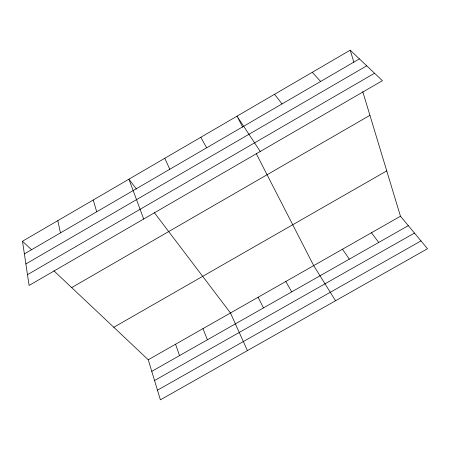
<?xml version="1.0" encoding="UTF-8"?>
<svg xmlns="http://www.w3.org/2000/svg" width="450" height="450" viewBox="0 0 450 450"><rect width="100%" height="100%" fill="white"/><g stroke="black" fill="none" stroke-linecap="round" stroke-linejoin="round"><path stroke-width="0.67" d="M22.5 241.239L350.213 50.169L382.41 80.679L29.087 285.441L22.5 241.239L31.596 249.812M24.384 253.89L359.415 58.888M25.886 263.947L366.739 65.829M27.484 274.669L374.552 73.232M71.685 287.595L369.934 115.335M113.782 327.274L386.747 170.888M53.865 270.804L148.264 359.764L400.466 216.231L362.751 91.597M151.779 371.374L408.296 225.641M154.547 380.52L414.467 233.061M157.477 390.195L420.992 240.907M312.283 72.281L320.619 81.467M400.466 216.231L427.5 248.732L160.397 399.831L148.264 359.764M274.556 94.281L282.037 103.922M136.434 189.067L128.931 179.184L143.696 219.026M154.395 212.732L230.479 312.975L247.41 350.606M371.419 232.763L378.743 242.432M342.495 249.227L349.318 259.149M260.246 151.481L237.037 116.156L242.708 127.209M335.531 300.757L313.689 265.618L256.281 153.681M285.84 281.469L291.69 291.887M200.812 137.273L206.634 147.814M258.109 297.253L263.481 307.912M164.779 158.287L169.796 169.251M202.967 328.635L207.405 339.772M175.562 344.228L179.533 355.607M350.213 50.169L353.863 62.229M93.268 199.98L96.705 211.792M57.791 220.663L60.452 232.898"/></g></svg>
